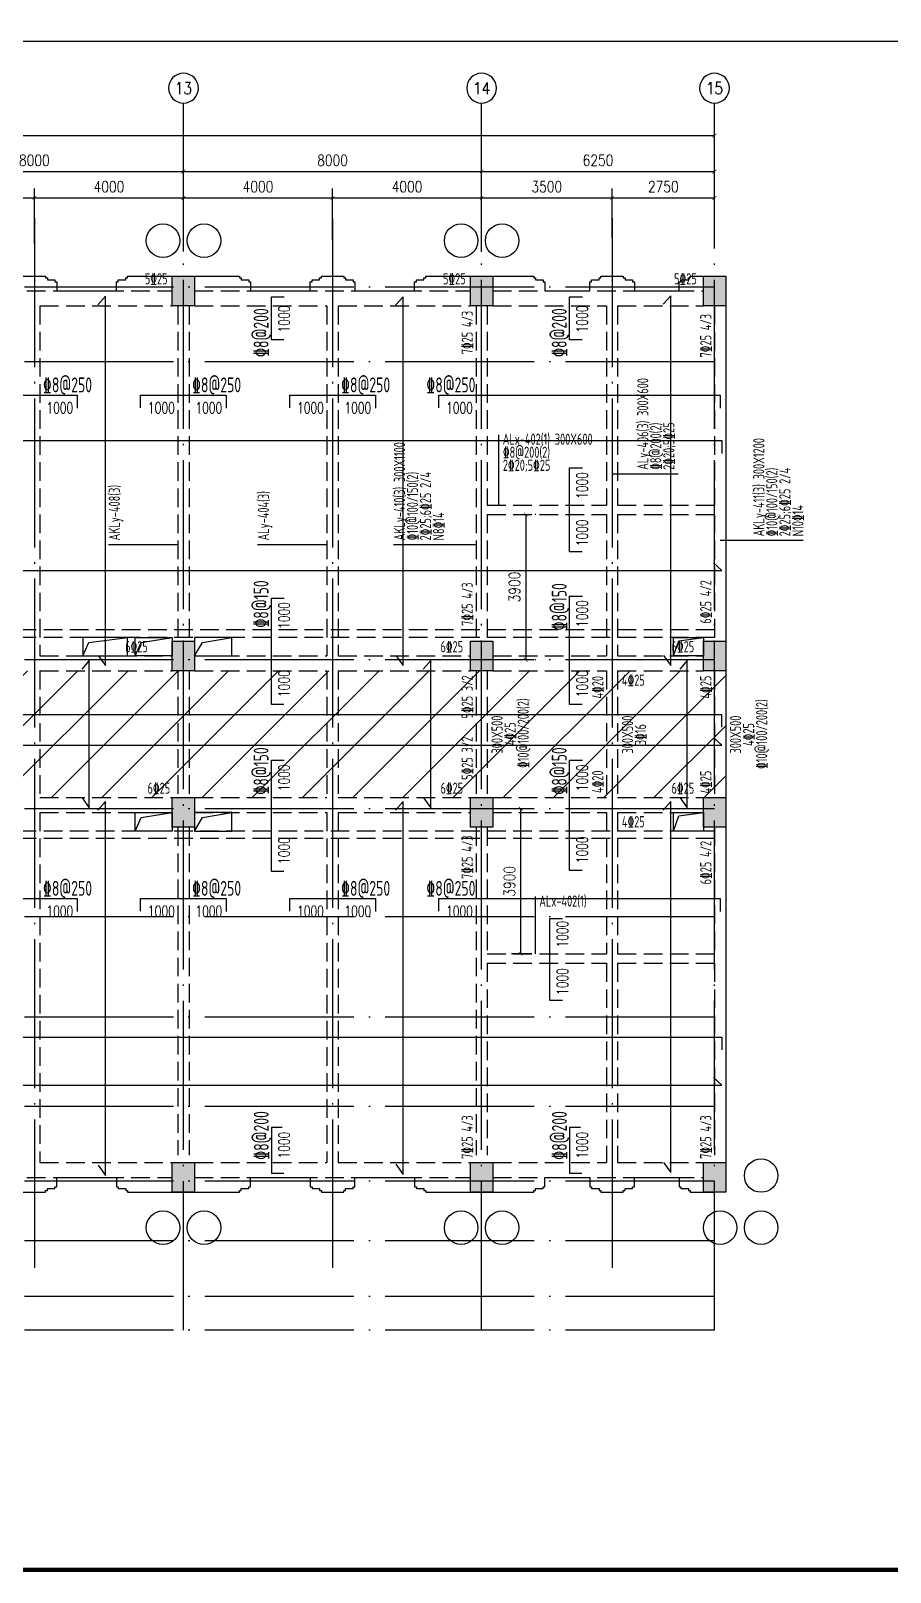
# Model space of a CAD drawing. Header units: millimetres. Extents: x 2998490 to 15040601, y 444546 to 7822218.
# Drawn here: x 14196175 to 14219233, y 7570804 to 7612187 of the extents above; entities that cross this region are included whole.
import ezdxf
from ezdxf.enums import TextEntityAlignment as Align

# ---------------------------------------------------------------- set-up
doc = ezdxf.new("R2010")
doc.units = ezdxf.units.MM
doc.header["$LTSCALE"] = 2000
doc.linetypes.add('DASH', pattern=[0.35, 0.25, -0.1])
doc.linetypes.add('DOTE', pattern=[2.42, 2, -0.2, 0.02, -0.2])
for name, color, linetype in [('3-AXIS', 3, 'Continuous'), ('3-AXIS_TEXT', 7, 'Continuous'), ('3-ban', 84, 'Continuous'), ('3-ban-hatch', 9, 'Continuous'), ('3-ban-rein', 1, 'Continuous'), ('3-ban-TEXT', 7, 'Continuous'), ('3-column-DOWN', 232, 'Continuous'), ('3-COLUMN-UP', 2, 'Continuous'), ('3-dote', 43, 'DOTE'), ('3-HATCH', 8, 'Continuous'), ('3-liang-rein-X', 54, 'Continuous'), ('3-liang-rein-Y', 130, 'Continuous'), ('3-liang-R截面-X', 50, 'Continuous'), ('3-liang-R截面-Y', 70, 'Continuous'), ('3-liang-s-1', 44, 'Continuous'), ('3-liang-xu', 120, 'DASH'), ('3-装饰线脚', 7, 'Continuous'), ('AXIS', 3, 'Continuous'), ('AXIS_TEXT', 7, 'Continuous'), ('图框', 7, 'Continuous')]:
    doc.layers.add(name, color=color, linetype=linetype)
doc.layers.add('3-零部件', color=73, linetype='Continuous', lineweight=5)
doc.styles.add('_TCH_AXIS', font='COMPLEX', dxfattribs={"bigfont": 'GBCBIG'})
doc.styles.add('COMPLEX', font='COMPLEX')
doc.styles.add('DIM_FONT', font='SIMPLEX', dxfattribs={"width": 0.8, "bigfont": 'HZTXT'})
doc.styles.add('TJ1', font='tj-romans1.shx', dxfattribs={"width": 0.8, "bigfont": 'tj-hztxt1.shx'})
doc.styles.add('TSSD_Rein', font='Tssdeng.shx', dxfattribs={"width": 0.7, "bigfont": 'hztxt.shx'})
doc.dimstyles.new('DIMN100', dxfattribs={"dimtxt": 300, "dimasz": 100, "dimexe": 250, "dimexo": 300, "dimgap": 150, "dimtad": 1, "dimdec": 0, "dimzin": 0, "dimdsep": 46, "dimtxsty": 'DIM_FONT', "dimblk": 'ARCHTICK', "dimcen": 0.09, "dimclrt": 7, "dimazin": 2, "dimtfac": 1, "dimtdec": 0, "dimtix": 1, "dimtmove": 2, "dimatfit": 3, "dimldrblk": 'ARCHTICK', "dimfxl": 0, "dimtolj": 1, "dimtzin": 0, "dimarcsym": 0})

# ---------------------------------------------------------------- blocks, each defined once
blk = doc.blocks.new('TJAD_TK_A0')
at = {"layer": '图框', "const_width": 1.2}
blk.add_lwpolyline([(2152, -431.7), (2152, 389.3), (998, 389.3), (998, -431.7)], close=True, dxfattribs=at)
blk = doc.blocks.new('_ArchTick')
at = {"color": 0, "linetype": 'ByBlock', "const_width": 0.15}
blk.add_lwpolyline([(-0.5, -0.5), (0.5, 0.5)], dxfattribs=at)
blk = doc.blocks.new('*D476')
at = {"layer": 'AXIS', "color": 0, "lineweight": -2}
for p, q in [((14192270, 7607234), (14192270, 7608660)), ((14192270, 7608410), (14200270, 7608410)), ((14200270, 7607234), (14200270, 7608660))]:
    blk.add_line(p, q, dxfattribs=at)
at = {"layer": 'Defpoints', "color": 0}
for p in [(14200270, 7608410), (14192270, 7606934), (14200270, 7606934)]:
    blk.add_point(p, dxfattribs=at)
at = {"layer": 'AXIS', "color": 0, "lineweight": -2, "xscale": 100, "yscale": 100, "zscale": 100, "rotation": 180}
blk.add_blockref('_ArchTick', (14192270, 7608410), dxfattribs=at)
at = {"layer": 'AXIS', "color": 0, "lineweight": -2, "xscale": 100, "yscale": 100, "zscale": 100}
blk.add_blockref('_ArchTick', (14200270, 7608410), dxfattribs=at)
at = {"layer": 'AXIS', "color": 7, "insert": (14196270, 7608710), "char_height": 300, "attachment_point": 5, "style": 'DIM_FONT'}
blk.add_mtext('\\A1;8000', dxfattribs=at)
blk = doc.blocks.new('*D477')
at = {"layer": 'AXIS', "color": 0, "lineweight": -2}
for p, q in [((14200270, 7607234), (14200270, 7608660)), ((14200270, 7608410), (14208270, 7608410)), ((14208270, 7607234), (14208270, 7608660))]:
    blk.add_line(p, q, dxfattribs=at)
at = {"layer": 'Defpoints', "color": 0}
for p in [(14208270, 7608410), (14200270, 7606934), (14208270, 7606934)]:
    blk.add_point(p, dxfattribs=at)
at = {"layer": 'AXIS', "color": 0, "lineweight": -2, "xscale": 100, "yscale": 100, "zscale": 100, "rotation": 180}
blk.add_blockref('_ArchTick', (14200270, 7608410), dxfattribs=at)
at = {"layer": 'AXIS', "color": 0, "lineweight": -2, "xscale": 100, "yscale": 100, "zscale": 100}
blk.add_blockref('_ArchTick', (14208270, 7608410), dxfattribs=at)
at = {"layer": 'AXIS', "color": 7, "insert": (14204270, 7608710), "char_height": 300, "attachment_point": 5, "style": 'DIM_FONT'}
blk.add_mtext('\\A1;8000', dxfattribs=at)
blk = doc.blocks.new('*D478')
at = {"layer": 'AXIS', "color": 0, "lineweight": -2}
for p, q in [((14208270, 7607234), (14208270, 7608660)), ((14208270, 7608410), (14214520, 7608410)), ((14214520, 7607234), (14214520, 7608660))]:
    blk.add_line(p, q, dxfattribs=at)
at = {"layer": 'Defpoints', "color": 0}
for p in [(14214520, 7608410), (14208270, 7606934), (14214520, 7606934)]:
    blk.add_point(p, dxfattribs=at)
at = {"layer": 'AXIS', "color": 0, "lineweight": -2, "xscale": 100, "yscale": 100, "zscale": 100, "rotation": 180}
blk.add_blockref('_ArchTick', (14208270, 7608410), dxfattribs=at)
at = {"layer": 'AXIS', "color": 0, "lineweight": -2, "xscale": 100, "yscale": 100, "zscale": 100}
blk.add_blockref('_ArchTick', (14214520, 7608410), dxfattribs=at)
at = {"layer": 'AXIS', "color": 7, "insert": (14211395, 7608710), "char_height": 300, "attachment_point": 5, "style": 'DIM_FONT'}
blk.add_mtext('\\A1;6250', dxfattribs=at)
blk = doc.blocks.new('_AXISO')
blk.add_circle((0, 0), 0.5)
at = {"layer": '3-AXIS_TEXT', "style": 'COMPLEX', "width": 1.041667}
blk.add_attdef('A', text='', height=0.56, dxfattribs=at).set_placement((-0.25, -0.28), (0.25, -0.28), align=Align.FIT)
blk = doc.blocks.new('*D479')
at = {"layer": 'AXIS', "color": 0, "lineweight": -2}
for p, q in [((14138270, 7607536), (14138270, 7609626)), ((14214520, 7607536), (14214520, 7609626)), ((14138270, 7609376), (14214520, 7609376))]:
    blk.add_line(p, q, dxfattribs=at)
at = {"layer": 'Defpoints', "color": 0}
for p in [(14214520, 7609376), (14138270, 7607236), (14214520, 7607236)]:
    blk.add_point(p, dxfattribs=at)
at = {"layer": 'AXIS', "color": 0, "lineweight": -2, "xscale": 100, "yscale": 100, "zscale": 100, "rotation": 180}
blk.add_blockref('_ArchTick', (14138270, 7609376), dxfattribs=at)
at = {"layer": 'AXIS', "color": 0, "lineweight": -2, "xscale": 100, "yscale": 100, "zscale": 100}
blk.add_blockref('_ArchTick', (14214520, 7609376), dxfattribs=at)
at = {"layer": 'AXIS', "color": 7, "insert": (14180271, 7609676), "char_height": 300, "attachment_point": 5, "style": 'DIM_FONT'}
blk.add_mtext('\\A1;76250', dxfattribs=at)
blk = doc.blocks.new('*D1161')
at = {"layer": '3-零部件', "color": 0, "lineweight": -2}
for p, q in [((14192270, 7606224), (14192270, 7607952)), ((14196270, 7606470), (14196270, 7607952)), ((14192270, 7607702), (14196270, 7607702))]:
    blk.add_line(p, q, dxfattribs=at)
at = {"layer": 'Defpoints', "color": 0}
for p in [(14196270, 7607702), (14192270, 7605924), (14196270, 7606170)]:
    blk.add_point(p, dxfattribs=at)
at = {"layer": '3-零部件', "color": 0, "lineweight": -2, "xscale": 100, "yscale": 100, "zscale": 100, "rotation": 180}
blk.add_blockref('_ArchTick', (14192270, 7607702), dxfattribs=at)
at = {"layer": '3-零部件', "color": 0, "lineweight": -2, "xscale": 100, "yscale": 100, "zscale": 100}
blk.add_blockref('_ArchTick', (14196270, 7607702), dxfattribs=at)
at = {"layer": '3-零部件', "color": 7, "insert": (14194270, 7608002), "char_height": 300, "attachment_point": 5, "style": 'DIM_FONT'}
blk.add_mtext('\\A1;4000', dxfattribs=at)
blk = doc.blocks.new('*D1162')
at = {"layer": '3-零部件', "color": 0, "lineweight": -2}
for p, q in [((14196270, 7606470), (14196270, 7607952)), ((14200270, 7606266), (14200270, 7607952)), ((14196270, 7607702), (14200270, 7607702))]:
    blk.add_line(p, q, dxfattribs=at)
at = {"layer": 'Defpoints', "color": 0}
for p in [(14200270, 7607702), (14196270, 7606170), (14200270, 7605966)]:
    blk.add_point(p, dxfattribs=at)
at = {"layer": '3-零部件', "color": 0, "lineweight": -2, "xscale": 100, "yscale": 100, "zscale": 100, "rotation": 180}
blk.add_blockref('_ArchTick', (14196270, 7607702), dxfattribs=at)
at = {"layer": '3-零部件', "color": 0, "lineweight": -2, "xscale": 100, "yscale": 100, "zscale": 100}
blk.add_blockref('_ArchTick', (14200270, 7607702), dxfattribs=at)
at = {"layer": '3-零部件', "color": 7, "insert": (14198270, 7608002), "char_height": 300, "attachment_point": 5, "style": 'DIM_FONT'}
blk.add_mtext('\\A1;4000', dxfattribs=at)
blk = doc.blocks.new('*D1163')
at = {"layer": '3-零部件', "color": 0, "lineweight": -2}
for p, q in [((14200270, 7606266), (14200270, 7607952)), ((14204270, 7606588), (14204270, 7607952)), ((14200270, 7607702), (14204270, 7607702))]:
    blk.add_line(p, q, dxfattribs=at)
at = {"layer": 'Defpoints', "color": 0}
for p in [(14204270, 7607702), (14204270, 7606288), (14200270, 7605966)]:
    blk.add_point(p, dxfattribs=at)
at = {"layer": '3-零部件', "color": 0, "lineweight": -2, "xscale": 100, "yscale": 100, "zscale": 100, "rotation": 180}
blk.add_blockref('_ArchTick', (14200270, 7607702), dxfattribs=at)
at = {"layer": '3-零部件', "color": 0, "lineweight": -2, "xscale": 100, "yscale": 100, "zscale": 100}
blk.add_blockref('_ArchTick', (14204270, 7607702), dxfattribs=at)
at = {"layer": '3-零部件', "color": 7, "insert": (14202270, 7608002), "char_height": 300, "attachment_point": 5, "style": 'DIM_FONT'}
blk.add_mtext('\\A1;4000', dxfattribs=at)
blk = doc.blocks.new('*D1148')
at = {"layer": '3-零部件', "color": 0, "lineweight": -2}
for p, q in [((14204270, 7606588), (14204270, 7607952)), ((14208270, 7606257), (14208270, 7607952)), ((14204270, 7607702), (14208270, 7607702))]:
    blk.add_line(p, q, dxfattribs=at)
at = {"layer": 'Defpoints', "color": 0}
for p in [(14208270, 7607702), (14204270, 7606288), (14208270, 7605957)]:
    blk.add_point(p, dxfattribs=at)
at = {"layer": '3-零部件', "color": 0, "lineweight": -2, "xscale": 100, "yscale": 100, "zscale": 100, "rotation": 180}
blk.add_blockref('_ArchTick', (14204270, 7607702), dxfattribs=at)
at = {"layer": '3-零部件', "color": 0, "lineweight": -2, "xscale": 100, "yscale": 100, "zscale": 100}
blk.add_blockref('_ArchTick', (14208270, 7607702), dxfattribs=at)
at = {"layer": '3-零部件', "color": 7, "insert": (14206270, 7608002), "char_height": 300, "attachment_point": 5, "style": 'DIM_FONT'}
blk.add_mtext('\\A1;4000', dxfattribs=at)
blk = doc.blocks.new('*D1149')
at = {"layer": '3-零部件', "color": 0, "lineweight": -2}
for p, q in [((14208270, 7606257), (14208270, 7607952)), ((14211770, 7606633), (14211770, 7607952)), ((14208270, 7607702), (14211770, 7607702))]:
    blk.add_line(p, q, dxfattribs=at)
at = {"layer": 'Defpoints', "color": 0}
for p in [(14211770, 7607702), (14211770, 7606333), (14208270, 7605957)]:
    blk.add_point(p, dxfattribs=at)
at = {"layer": '3-零部件', "color": 0, "lineweight": -2, "xscale": 100, "yscale": 100, "zscale": 100, "rotation": 180}
blk.add_blockref('_ArchTick', (14208270, 7607702), dxfattribs=at)
at = {"layer": '3-零部件', "color": 0, "lineweight": -2, "xscale": 100, "yscale": 100, "zscale": 100}
blk.add_blockref('_ArchTick', (14211770, 7607702), dxfattribs=at)
at = {"layer": '3-零部件', "color": 7, "insert": (14210020, 7608002), "char_height": 300, "attachment_point": 5, "style": 'DIM_FONT'}
blk.add_mtext('\\A1;3500', dxfattribs=at)
blk = doc.blocks.new('*D1150')
at = {"layer": '3-零部件', "color": 0, "lineweight": -2}
for p, q in [((14211770, 7606633), (14211770, 7607952)), ((14214520, 7606633), (14214520, 7607952)), ((14211770, 7607702), (14214520, 7607702))]:
    blk.add_line(p, q, dxfattribs=at)
at = {"layer": 'Defpoints', "color": 0}
for p in [(14214520, 7607702), (14211770, 7606333), (14214520, 7606333)]:
    blk.add_point(p, dxfattribs=at)
at = {"layer": '3-零部件', "color": 0, "lineweight": -2, "xscale": 100, "yscale": 100, "zscale": 100, "rotation": 180}
blk.add_blockref('_ArchTick', (14211770, 7607702), dxfattribs=at)
at = {"layer": '3-零部件', "color": 0, "lineweight": -2, "xscale": 100, "yscale": 100, "zscale": 100}
blk.add_blockref('_ArchTick', (14214520, 7607702), dxfattribs=at)
at = {"layer": '3-零部件', "color": 7, "insert": (14213145, 7608002), "char_height": 300, "attachment_point": 5, "style": 'DIM_FONT'}
blk.add_mtext('\\A1;2750', dxfattribs=at)
blk = doc.blocks.new('*D1629')
at = {"layer": '3-ban', "color": 0, "lineweight": -2}
for p, q in [((14209453, 7599202), (14209453, 7595302)), ((14209727, 7599202), (14209703, 7599202)), ((14209727, 7595302), (14209703, 7595302))]:
    blk.add_line(p, q, dxfattribs=at)
at = {"layer": 'Defpoints', "color": 0}
for p in [(14209427, 7599202), (14209427, 7595302), (14209453, 7595302)]:
    blk.add_point(p, dxfattribs=at)
at = {"layer": '3-ban', "color": 0, "lineweight": -2, "xscale": 100, "yscale": 100, "zscale": 100}
for p, rotation in [((14209453, 7599202), 90), ((14209453, 7595302), 270)]:
    blk.add_blockref('_ArchTick', p, dxfattribs=dict(at, rotation=rotation))
at = {"layer": '3-ban', "color": 7, "insert": (14209153, 7597252), "char_height": 300, "attachment_point": 5, "rotation": 90, "style": 'DIM_FONT'}
blk.add_mtext('\\A1;3900', dxfattribs=at)
blk = doc.blocks.new('*D1630')
at = {"layer": '3-ban', "color": 0, "lineweight": -2}
for p, q in [((14209617, 7591302), (14209069, 7591302)), ((14209319, 7587402), (14209319, 7591302)), ((14209617, 7587402), (14209069, 7587402))]:
    blk.add_line(p, q, dxfattribs=at)
at = {"layer": 'Defpoints', "color": 0}
for p in [(14209319, 7591302), (14209917, 7591302), (14209917, 7587402)]:
    blk.add_point(p, dxfattribs=at)
at = {"layer": '3-ban', "color": 0, "lineweight": -2, "xscale": 100, "yscale": 100, "zscale": 100}
for p, rotation in [((14209319, 7591302), 90), ((14209319, 7587402), 270)]:
    blk.add_blockref('_ArchTick', p, dxfattribs=dict(at, rotation=rotation))
at = {"layer": '3-ban', "color": 7, "insert": (14209019, 7589352), "char_height": 300, "attachment_point": 5, "rotation": 90, "style": 'DIM_FONT'}
blk.add_mtext('\\A1;3900', dxfattribs=at)

msp = doc.modelspace()

# ---------------------------------------------------------------- hatches: boundary and pattern name
at = {"layer": '3-ban-hatch'}
h = msp.add_hatch(dxfattribs=at)
h.set_pattern_fill('ANSI31', color=8, scale=300, style=0)
h.set_pattern_definition([(45, (14.5, -84100), (-673.51921, 673.51921), [])])
h.paths.add_polyline_path([(14141970.3, 7595002), (14141970.3, 7588602), (14141381.5, 7588602), (14140876.7, 7588297.4), (14138273.2, 7585694.7), (14138044.1, 7585140.6), (14138044.1, 7581461.7), (14138274.4, 7580908.1), (14140876.5, 7578306), (14141430.6, 7578077), (14145109.9, 7578077), (14145663.9, 7578306.2), (14148265.6, 7580907.9), (14148495.3, 7581461.7), (14148495.3, 7583002), (14151970.3, 7583002), (14151970.3, 7588602), (14149970.3, 7588602), (14149970.3, 7591300), (14151970.3, 7591302), (14151970.3, 7591602), (14214820.3, 7591602), (14214820.3, 7595002)])
at = {"layer": '3-HATCH'}
for points in [[(14199970.3, 7605602), (14200570.3, 7605602), (14200570.3, 7604802), (14199970.3, 7604802)], [(14207970.3, 7605602), (14208570.3, 7605602), (14208570.3, 7604802), (14207970.3, 7604802)], [(14214220.3, 7605602), (14214820.3, 7605602), (14214820.3, 7604802), (14214220.3, 7604802)], [(14199970.3, 7595802), (14200570.3, 7595802), (14200570.3, 7595002), (14199970.3, 7595002)], [(14207970.3, 7595802), (14208570.3, 7595802), (14208570.3, 7595002), (14207970.3, 7595002)], [(14214220.3, 7595802), (14214820.3, 7595802), (14214820.3, 7595002), (14214220.3, 7595002)], [(14199970.3, 7591602), (14200570.3, 7591602), (14200570.3, 7590802), (14199970.3, 7590802)], [(14207970.3, 7591602), (14208570.3, 7591602), (14208570.3, 7590802), (14207970.3, 7590802)], [(14214220.3, 7591602), (14214820.3, 7591602), (14214820.3, 7590802), (14214220.3, 7590802)], [(14199970.3, 7581802), (14200570.3, 7581802), (14200570.3, 7581002), (14199970.3, 7581002)], [(14207970.3, 7581802), (14208570.3, 7581802), (14208570.3, 7581002), (14207970.3, 7581002)], [(14214220.3, 7581802), (14214820.3, 7581802), (14214820.3, 7581002), (14214220.3, 7581002)]]:
    msp.add_hatch(color=256, dxfattribs=at).paths.add_polyline_path(points)

# ---------------------------------------------------------------- linework, layer by layer
at = {"layer": '3-AXIS', "color": 15, "linetype": 'DOTE'}
for p, q in [((14200270.3, 7577302), (14200270.3, 7607234.2)), ((14208270.3, 7577302), (14208270.3, 7607234.2)), ((14214520.3, 7577302), (14214520.3, 7607234.2)), ((14214520.3, 7605302), (14134833, 7605302)), ((14214520.3, 7603302), (14134833, 7603302)), ((14214520.3, 7595302), (14134833, 7595302)), ((14214520.3, 7591302), (14134833, 7591302)), ((14214520.3, 7588402), (14134833, 7588402)), ((14214520.3, 7585702), (14134833, 7585702)), ((14214520.3, 7583302), (14134833, 7583302)), ((14214520.3, 7581302), (14134833, 7581302)), ((14214520.3, 7579702), (14134833, 7579702)), ((14214520.3, 7578202), (14134833, 7578202)), ((14214520.3, 7577302), (14134833, 7577302))]:
    msp.add_line(p, q, dxfattribs=at)
at = {"layer": '3-ban-rein'}
for points in [[(14197984.1, 7595418.1), (14198177.5, 7595144.4), (14198177.5, 7605063.4), (14197974.4, 7604834)], [(14202967.8, 7603893), (14202629.8, 7603893), (14202629.8, 7605043), (14202975.8, 7605043)], [(14205973, 7595418.1), (14206166.4, 7595144.4), (14206166.4, 7605047.1), (14205963.3, 7604817.8)], [(14210967.8, 7603893), (14210629.8, 7603893), (14210629.8, 7605043), (14210975.8, 7605043)], [(14213154.4, 7595418.1), (14213347.8, 7595144.4), (14213347.8, 7605075.8), (14213144.7, 7604846.4)], [(14195120.3, 7602065.7), (14195120.3, 7602403.7), (14197420.3, 7602403.7), (14197420.3, 7602057.7)], [(14199120.3, 7602065.7), (14199120.3, 7602403.7), (14201420.3, 7602403.7), (14201420.3, 7602057.7)], [(14203120.3, 7602065.7), (14203120.3, 7602403.7), (14205420.3, 7602403.7), (14205420.3, 7602057.7)], [(14207120.3, 7602065.7), (14207120.3, 7602403.7), (14214670.3, 7602403.7), (14214670.3, 7602057.7)], [(14152126.5, 7600845.4), (14152126.5, 7601183.3), (14214717.6, 7601183.3), (14214717.6, 7600837.3)], [(14210967.8, 7598202), (14210629.8, 7598202), (14210629.8, 7600452), (14210975.8, 7600452)], [(14152332.3, 7597893.8), (14152058.6, 7597700.4), (14214719.7, 7597700.4), (14214490.4, 7597903.4)], [(14202967.8, 7594102), (14202629.8, 7594102), (14202629.8, 7596956.4), (14202975.8, 7596956.4)], [(14210967.8, 7594102), (14210629.8, 7594102), (14210629.8, 7597009.6), (14210975.8, 7597009.6)], [(14197549.6, 7591597.8), (14197743.1, 7591324.1), (14197743.1, 7595281.4), (14197540, 7595052)], [(14206715.4, 7591597.8), (14206908.8, 7591324.1), (14206908.8, 7595281.4), (14206705.7, 7595052)], [(14213594.9, 7591597.8), (14213788.3, 7591324.1), (14213788.3, 7595281.4), (14213585.2, 7595052)], [(14142126.5, 7593495.5), (14142126.5, 7593833.4), (14214703.5, 7593833.4), (14214703.5, 7593487.4)], [(14142332.3, 7593199.5), (14142058.6, 7593006.1), (14214719.7, 7593006.1), (14214490.4, 7593209.2)], [(14202967.8, 7589619.1), (14202629.8, 7589619.1), (14202629.8, 7592602), (14202975.8, 7592602)], [(14210967.8, 7589639.9), (14210629.8, 7589639.9), (14210629.8, 7592602), (14210975.8, 7592602)], [(14197984.1, 7581731.1), (14198177.5, 7581457.5), (14198177.5, 7591492.3), (14197974.4, 7591262.9)], [(14205973, 7581756.2), (14206166.4, 7581482.5), (14206166.4, 7591492.3), (14205963.3, 7591262.9)], [(14213154.4, 7581807), (14213347.8, 7581533.3), (14213347.8, 7591492.3), (14213144.7, 7591262.9)], [(14195120.3, 7588549.4), (14195120.3, 7588887.3), (14197420.3, 7588887.3), (14197420.3, 7588541.3)], [(14199120.3, 7588549.4), (14199120.3, 7588887.3), (14201420.3, 7588887.3), (14201420.3, 7588541.3)], [(14203120.3, 7588549.4), (14203120.3, 7588887.3), (14205420.3, 7588887.3), (14205420.3, 7588541.3)], [(14207120.3, 7588549.4), (14207120.3, 7588887.3), (14214670.3, 7588887.3), (14214670.3, 7588541.3)], [(14210437.2, 7586152), (14210099.2, 7586152), (14210099.2, 7588349.7), (14210445.3, 7588349.7)], [(14152126.5, 7584833.4), (14152126.5, 7585171.4), (14214717.6, 7585171.4), (14214717.6, 7584825.4)], [(14152332.3, 7584076.7), (14152058.6, 7583883.3), (14214719.7, 7583883.3), (14214490.4, 7584086.4)], [(14202921.9, 7582739.5), (14202629.8, 7582739.5), (14202629.8, 7581513.5), (14202959.1, 7581513.5)], [(14210921.9, 7582739.5), (14210629.8, 7582739.5), (14210629.8, 7581513.5), (14210959.1, 7581513.5)]]:
    msp.add_lwpolyline(points, dxfattribs=at)
at = {"layer": '3-column-DOWN'}
for points in [[(14199970.3, 7605602), (14200570.3, 7605602), (14200570.3, 7604802), (14199970.3, 7604802)], [(14207970.3, 7605602), (14208570.3, 7605602), (14208570.3, 7604802), (14207970.3, 7604802)], [(14214220.3, 7605602), (14214820.3, 7605602), (14214820.3, 7604802), (14214220.3, 7604802)], [(14199970.3, 7595802), (14200570.3, 7595802), (14200570.3, 7595002), (14199970.3, 7595002)], [(14207970.3, 7595802), (14208570.3, 7595802), (14208570.3, 7595002), (14207970.3, 7595002)], [(14214220.3, 7595802), (14214820.3, 7595802), (14214820.3, 7595002), (14214220.3, 7595002)], [(14199970.3, 7591602), (14200570.3, 7591602), (14200570.3, 7590802), (14199970.3, 7590802)], [(14207970.3, 7591602), (14208570.3, 7591602), (14208570.3, 7590802), (14207970.3, 7590802)], [(14214220.3, 7591602), (14214820.3, 7591602), (14214820.3, 7590802), (14214220.3, 7590802)], [(14199970.3, 7581802), (14200570.3, 7581802), (14200570.3, 7581002), (14199970.3, 7581002)], [(14207970.3, 7581802), (14208570.3, 7581802), (14208570.3, 7581002), (14207970.3, 7581002)], [(14214220.3, 7581802), (14214820.3, 7581802), (14214820.3, 7581002), (14214220.3, 7581002)]]:
    msp.add_lwpolyline(points, close=True, dxfattribs=at)
at = {"layer": '3-COLUMN-UP'}
for points in [[(14199970.3, 7605602), (14200570.3, 7605602), (14200570.3, 7604802), (14199970.3, 7604802)], [(14207970.3, 7605602), (14208570.3, 7605602), (14208570.3, 7604802), (14207970.3, 7604802)], [(14214220.3, 7605602), (14214820.3, 7605602), (14214820.3, 7604802), (14214220.3, 7604802)], [(14199970.3, 7595802), (14200570.3, 7595802), (14200570.3, 7595002), (14199970.3, 7595002)], [(14207970.3, 7595802), (14208570.3, 7595802), (14208570.3, 7595002), (14207970.3, 7595002)], [(14214220.3, 7595802), (14214820.3, 7595802), (14214820.3, 7595002), (14214220.3, 7595002)], [(14199970.3, 7591602), (14200570.3, 7591602), (14200570.3, 7590802), (14199970.3, 7590802)], [(14207970.3, 7591602), (14208570.3, 7591602), (14208570.3, 7590802), (14207970.3, 7590802)], [(14214220.3, 7591602), (14214820.3, 7591602), (14214820.3, 7590802), (14214220.3, 7590802)], [(14199970.3, 7581802), (14200570.3, 7581802), (14200570.3, 7581002), (14199970.3, 7581002)], [(14207970.3, 7581802), (14208570.3, 7581802), (14208570.3, 7581002), (14207970.3, 7581002)], [(14214220.3, 7581802), (14214820.3, 7581802), (14214820.3, 7581002), (14214220.3, 7581002)]]:
    msp.add_lwpolyline(points, close=True, dxfattribs=at)
at = {"layer": '3-dote'}
for p, q in [((14196270.3, 7607158.4), (14196270.3, 7578976.8)), ((14204270.3, 7607158.4), (14204270.3, 7578976.8)), ((14211770.3, 7607158.4), (14211770.3, 7578976.8))]:
    msp.add_line(p, q, dxfattribs=at)
at = {"layer": '3-liang-R截面-X'}
for p, q in [((14208727.9, 7601340.4), (14208727.9, 7599452)), ((14209708.9, 7588940.4), (14209708.9, 7587402))]:
    msp.add_line(p, q, dxfattribs=at)
at = {"layer": '3-liang-R截面-Y'}
for p, q in [((14211802.7, 7600295.8), (14213546.2, 7600295.8)), ((14198256.1, 7598399.7), (14200136, 7598399.7)), ((14202254.9, 7598399.7), (14204134.8, 7598399.7)), ((14205906.1, 7598399.7), (14208136, 7598399.7)), ((14214669.1, 7598509.4), (14216899, 7598509.4))]:
    msp.add_line(p, q, dxfattribs=at)
at = {"layer": '3-liang-s-1'}
for points in [[(14195970.3, 7605602), (14196570.3, 7605602), (14196570.3, 7605552), (14196620.3, 7605552), (14196620.3, 7605502), (14196820.3, 7605502), (14196820.3, 7605452), (14196870.3, 7605452), (14196870.3, 7605202), (14198470.3, 7605202), (14198470.3, 7605452), (14198520.3, 7605452), (14198520.3, 7605502), (14198720.3, 7605502.2), (14198720.3, 7605552), (14198770.3, 7605552), (14198770.3, 7605602), (14200270.3, 7605602)], [(14200270.3, 7605602), (14201770.3, 7605602), (14201770.3, 7605552), (14201820.3, 7605552), (14201820.3, 7605502), (14202020.3, 7605502), (14202020.3, 7605452), (14202070.3, 7605452), (14202070.3, 7605202), (14203670.3, 7605202), (14203670.3, 7605452), (14203720.3, 7605452), (14203720.3, 7605502), (14203920.3, 7605502), (14203920.3, 7605552), (14203970.3, 7605552), (14203970.3, 7605602), (14204570.3, 7605602), (14204570.3, 7605552), (14204620.3, 7605552), (14204620.3, 7605502), (14204820.3, 7605502), (14204820.3, 7605452), (14204870.3, 7605452), (14204870.3, 7605202), (14206470.3, 7605202), (14206470.3, 7605452), (14206520.3, 7605452), (14206520.3, 7605502), (14206720.3, 7605502.2), (14206720.3, 7605552), (14206770.3, 7605552), (14206770.3, 7605602), (14208270.3, 7605602)], [(14208270.3, 7605602), (14209670.3, 7605602), (14209670.3, 7605552), (14209720.3, 7605552), (14209720.3, 7605502), (14209920.3, 7605502), (14209920.3, 7605452), (14209970.3, 7605452), (14209970.3, 7605202), (14211170.3, 7605202), (14211170.3, 7605452), (14211220.3, 7605452), (14211220.3, 7605502), (14211420.3, 7605502), (14211420.3, 7605552), (14211470.3, 7605552), (14211470.3, 7605602), (14212070.3, 7605602), (14212070.3, 7605552), (14212120.3, 7605552), (14212120.3, 7605502), (14212320.3, 7605502), (14212320.3, 7605452), (14212370.3, 7605452), (14212370.3, 7605202), (14213570.3, 7605202), (14213570.3, 7605452), (14213620.3, 7605452), (14213620.3, 7605502), (14213820.3, 7605502.2), (14213820.3, 7605552), (14213870.3, 7605552), (14213870.3, 7605602), (14214520.3, 7605602)], [(14214820.3, 7604802), (14214820.3, 7581802)], [(14197570.3, 7595402), (14197731.3, 7595764.1), (14198770.3, 7595902)], [(14198970.3, 7595402), (14199131.3, 7595764.1), (14199970.3, 7595902)], [(14200570.3, 7595402), (14200781.3, 7595764.1), (14201570.3, 7595902)], [(14213420.3, 7595402), (14213562.8, 7595806.9), (14214220.3, 7595902)], [(14198970.3, 7590702), (14199131.3, 7591064.1), (14199970.3, 7591202)], [(14200570.3, 7590702), (14200781.3, 7591064.1), (14201570.3, 7591202)], [(14213420.3, 7590702), (14213562.8, 7591106.9), (14214220.3, 7591202)], [(14195970.3, 7581002), (14196570.3, 7581002), (14196570.3, 7581052), (14196620.3, 7581052), (14196620.3, 7581102), (14196820.3, 7581102), (14196820.3, 7581152), (14196870.3, 7581152), (14196870.3, 7581402), (14198470.3, 7581402), (14198470.3, 7581152), (14198520.3, 7581152), (14198520.3, 7581102), (14198720.3, 7581101.7), (14198720.3, 7581052), (14198770.3, 7581052), (14198770.3, 7581002), (14200270.3, 7581002)], [(14200270.3, 7581002), (14201770.3, 7581002), (14201770.3, 7581052), (14201820.3, 7581052), (14201820.3, 7581102), (14202020.3, 7581102), (14202020.3, 7581152), (14202070.3, 7581152), (14202070.3, 7581402), (14203670.3, 7581402), (14203670.3, 7581152), (14203720.3, 7581152), (14203720.3, 7581102), (14203920.3, 7581102), (14203920.3, 7581052), (14203970.3, 7581052), (14203970.3, 7581002), (14204570.3, 7581002), (14204570.3, 7581052), (14204620.3, 7581052), (14204620.3, 7581102), (14204820.3, 7581102), (14204820.3, 7581152), (14204870.3, 7581152), (14204870.3, 7581402), (14206470.3, 7581402), (14206470.3, 7581152), (14206520.3, 7581152), (14206520.3, 7581102), (14206720.3, 7581101.7), (14206720.3, 7581052), (14206770.3, 7581052), (14206770.3, 7581002), (14208270.3, 7581002)], [(14208270.3, 7581002), (14209670.3, 7581002), (14209670.3, 7581052), (14209720.3, 7581052), (14209720.3, 7581102), (14209920.3, 7581102), (14209920.3, 7581152), (14209970.3, 7581152), (14209970.3, 7581402), (14211170.3, 7581402), (14211170.3, 7581152), (14211220.3, 7581152), (14211220.3, 7581102), (14211420.3, 7581102), (14211420.3, 7581052), (14211470.3, 7581052), (14211470.3, 7581002), (14212070.3, 7581002), (14212070.3, 7581052), (14212120.3, 7581052), (14212120.3, 7581102), (14212320.3, 7581102), (14212320.3, 7581152), (14212370.3, 7581152), (14212370.3, 7581402), (14213570.3, 7581402), (14213570.3, 7581152), (14213620.3, 7581152), (14213620.3, 7581102), (14213820.3, 7581101.7), (14213820.3, 7581052), (14213870.3, 7581052), (14213870.3, 7581002), (14214520.3, 7581002)]]:
    msp.add_lwpolyline(points, dxfattribs=at)
for points in [[(14197570.3, 7595402), (14198770.3, 7595402), (14198770.3, 7595902), (14197570.3, 7595902)], [(14198970.3, 7595902), (14199970.3, 7595902), (14199970.3, 7595402), (14198970.3, 7595402)], [(14200570.3, 7595402), (14201570.3, 7595402), (14201570.3, 7595902), (14200570.3, 7595902)], [(14213420.3, 7595902), (14214220.3, 7595902), (14214220.3, 7595402), (14213420.3, 7595402)], [(14198970.3, 7591202), (14199970.3, 7591202), (14199970.3, 7590702), (14198970.3, 7590702)], [(14200570.3, 7590702), (14201570.3, 7590702), (14201570.3, 7591202), (14200570.3, 7591202)], [(14213420.3, 7591202), (14214220.3, 7591202), (14214220.3, 7590702), (14213420.3, 7590702)]]:
    msp.add_lwpolyline(points, close=True, dxfattribs=at)
at = {"layer": '3-liang-xu'}
for p, q in [((14192570.3, 7605202), (14199970.3, 7605202)), ((14200570.3, 7605202), (14207970.3, 7605202)), ((14208570.3, 7605202), (14214220.3, 7605202)), ((14196420.3, 7604802), (14196420.3, 7595402)), ((14196420.3, 7604802), (14199970.3, 7604802)), ((14200120.3, 7604802), (14200120.3, 7595802)), ((14200420.3, 7604802), (14200420.3, 7595802)), ((14200570.3, 7604802), (14204120.3, 7604802)), ((14204120.3, 7604802), (14204120.3, 7595402)), ((14204420.3, 7604802), (14204420.3, 7595402)), ((14204420.3, 7604802), (14207970.3, 7604802)), ((14208120.3, 7604802), (14208120.3, 7595802)), ((14208420.3, 7604802), (14208420.3, 7599452)), ((14208570.3, 7604802), (14211620.3, 7604802)), ((14211620.3, 7604802), (14211620.3, 7599452)), ((14211920.3, 7604802), (14211920.3, 7599452)), ((14211920.3, 7604802), (14214220.3, 7604802)), ((14214520.3, 7604802), (14214520.3, 7599452)), ((14214820.3, 7604802), (14214820.3, 7595802)), ((14208420.3, 7599452), (14211620.3, 7599452)), ((14211920.3, 7599452), (14214520.3, 7599452)), ((14208420.3, 7599202), (14211620.3, 7599202)), ((14208420.3, 7599202), (14208420.3, 7595802)), ((14211620.3, 7599202), (14211620.3, 7595402)), ((14211920.3, 7599202), (14211920.3, 7595402)), ((14211920.3, 7599202), (14214520.3, 7599202)), ((14214520.3, 7599202), (14214520.3, 7595802)), ((14214520.3, 7596102), (14152370.3, 7596102)), ((14214520.3, 7595902), (14152370.3, 7595902)), ((14196420.3, 7595402), (14199970.3, 7595402)), ((14200570.3, 7595402), (14204120.3, 7595402)), ((14204420.3, 7595402), (14207970.3, 7595402)), ((14208570.3, 7595402), (14211620.3, 7595402)), ((14211920.3, 7595402), (14214220.3, 7595402)), ((14196420.3, 7595002), (14196420.3, 7591602)), ((14196420.3, 7595002), (14199970.3, 7595002)), ((14200120.3, 7595002), (14200120.3, 7591602)), ((14200420.3, 7595002), (14200420.3, 7591602)), ((14200570.3, 7595002), (14204120.3, 7595002)), ((14204120.3, 7595002), (14204120.3, 7591602)), ((14204420.3, 7595002), (14204420.3, 7591602)), ((14204420.3, 7595002), (14207970.3, 7595002)), ((14208120.3, 7595002), (14208120.3, 7591602)), ((14208420.3, 7595002), (14208420.3, 7591602)), ((14208570.3, 7595002), (14211620.3, 7595002)), ((14211620.3, 7595002), (14211620.3, 7591602)), ((14211920.3, 7595002), (14211920.3, 7591602)), ((14211920.3, 7595002), (14214220.3, 7595002)), ((14214520.3, 7595002), (14214520.3, 7591602)), ((14214820.3, 7595002), (14214820.3, 7591602)), ((14196420.3, 7591602), (14199970.3, 7591602)), ((14200570.3, 7591602), (14204120.3, 7591602)), ((14204420.3, 7591602), (14207970.3, 7591602)), ((14208570.3, 7591602), (14211620.3, 7591602)), ((14211920.3, 7591602), (14214220.3, 7591602)), ((14196420.3, 7591202), (14199970.3, 7591202)), ((14196420.3, 7591202), (14196420.3, 7581802)), ((14200570.3, 7591202), (14204120.3, 7591202)), ((14204120.3, 7591202), (14204120.3, 7581802)), ((14204420.3, 7591202), (14207970.3, 7591202)), ((14204420.3, 7591202), (14204420.3, 7581802)), ((14208570.3, 7591202), (14211620.3, 7591202)), ((14211620.3, 7591202), (14211620.3, 7587402)), ((14211920.3, 7591202), (14214220.3, 7591202)), ((14211920.3, 7591202), (14211920.3, 7587402)), ((14214520.3, 7590702), (14152370.3, 7590702)), ((14200120.3, 7590802), (14200120.3, 7582002)), ((14200420.3, 7590802), (14200420.3, 7582002)), ((14208120.3, 7590802), (14208120.3, 7582002)), ((14208420.3, 7590802), (14208420.3, 7587402)), ((14214520.3, 7590802), (14214520.3, 7587402)), ((14214820.3, 7590802), (14214820.3, 7582002)), ((14214520.3, 7590502), (14152370.3, 7590502)), ((14208420.3, 7587402), (14211620.3, 7587402)), ((14211920.3, 7587402), (14214520.3, 7587402)), ((14208420.3, 7587152), (14211620.3, 7587152)), ((14208420.3, 7587152), (14208420.3, 7582002)), ((14211620.3, 7587152), (14211620.3, 7581802)), ((14211920.3, 7587152), (14214520.3, 7587152)), ((14211920.3, 7587152), (14211920.3, 7581802)), ((14214520.3, 7587152), (14214520.3, 7582002)), ((14196420.3, 7581802), (14199970.3, 7581802)), ((14200570.3, 7581802), (14204120.3, 7581802)), ((14204420.3, 7581802), (14207970.3, 7581802)), ((14208570.3, 7581802), (14211620.3, 7581802)), ((14211920.3, 7581802), (14214220.3, 7581802)), ((14192570.3, 7581402), (14199970.3, 7581402)), ((14200570.3, 7581402), (14207970.3, 7581402)), ((14208570.3, 7581402), (14214220.3, 7581402))]:
    msp.add_line(p, q, dxfattribs=at)
at = {"layer": '3-装饰线脚'}
for centre in [(14199720.3, 7606552), (14200820.3, 7606552), (14207720.3, 7606552), (14208820.3, 7606552), (14215770.3, 7581452), (14199720.3, 7580052), (14200820.3, 7580052), (14207720.3, 7580052), (14208820.3, 7580052), (14214670.3, 7580052), (14215770.3, 7580052)]:
    msp.add_circle(centre, 450, dxfattribs=at)
at = {"layer": 'AXIS'}
for p, q in [((14200270.3, 7606934.2), (14200270.3, 7610246.6)), ((14208270.3, 7606934.2), (14208270.3, 7610246.6)), ((14214520.3, 7606934.2), (14214520.3, 7610246.6))]:
    msp.add_line(p, q, dxfattribs=at)
at = {"layer": '图框'}
msp.add_line((14127317.1, 7611913.6), (14234717.1, 7611913.6), dxfattribs=at)

# ---------------------------------------------------------------- block references
at = {"layer": 'AXIS'}
ref = msp.add_blockref('_AXISO', (14200270.3, 7610646.6), dxfattribs=dict(at, xscale=-800, yscale=800, zscale=800, rotation=180))
ref.add_attrib('A', '13', dxfattribs={"layer": 'AXIS_TEXT', "height": 328.45, "style": '_TCH_AXIS'}).set_placement((14200043.5, 7610482.4), (14200497.1, 7610482.4), align=Align.FIT)
ref = msp.add_blockref('_AXISO', (14208270.3, 7610646.6), dxfattribs=dict(at, xscale=-800, yscale=800, zscale=800, rotation=180))
ref.add_attrib('A', '14', dxfattribs={"layer": 'AXIS_TEXT', "height": 314.07, "style": '_TCH_AXIS'}).set_placement((14208038.5, 7610489.6), (14208502.1, 7610489.6), align=Align.FIT)
ref = msp.add_blockref('_AXISO', (14214520.3, 7610646.6), dxfattribs=dict(at, xscale=-800, yscale=800, zscale=800, rotation=180))
ref.add_attrib('A', '15', dxfattribs={"layer": 'AXIS_TEXT', "height": 328.45, "style": '_TCH_AXIS'}).set_placement((14214293.5, 7610482.4), (14214747.1, 7610482.4), align=Align.FIT)
at = {"layer": '图框', "xscale": 100, "yscale": 100, "zscale": 100}
msp.add_blockref('TJAD_TK_A0', (14027517.1, 7614033.9), dxfattribs=at)

# ---------------------------------------------------------------- texts
at = {"layer": '3-ban', "style": 'TSSD_Rein', "width": 0.7}
for s, rotation, p in [('%%1328@200', 89.99419, (14202552.7, 7603431.8, -5065)), ('%%1328@200', 89.99419, (14210552.7, 7603431.8, -5065)), ('%%1328@250', 359.99419, (14196499, 7602480.8, -5065)), ('%%1328@250', 359.99419, (14200499, 7602480.8, -5065)), ('%%1328@250', 359.99419, (14204499, 7602480.8, -5065)), ('%%1328@250', 359.99419, (14206786.7, 7602480.8, -5065)), ('%%1328@150', 89.99419, (14202552.7, 7596163.6, -5065)), ('%%1328@150', 89.99419, (14210552.7, 7596088.2, -5065)), ('%%1328@150', 89.99419, (14202552.7, 7591680.6, -5065)), ('%%1328@150', 89.99419, (14210552.7, 7591680.6, -5065)), ('%%1328@250', 359.99419, (14196499, 7588964.4, -5065)), ('%%1328@250', 359.99419, (14200499, 7588964.4, -5065)), ('%%1328@250', 359.99419, (14204499, 7588964.4, -5065)), ('%%1328@250', 359.99419, (14206786.7, 7588964.4, -5065)), ('%%1328@200', 90.00581, (14202557.6, 7581875.5, -5065)), ('%%1328@200', 90.00581, (14210557.6, 7581875.5, -5065))]:
    msp.add_text(s, height=400, rotation=rotation, dxfattribs=at).set_placement(p)
at = {"layer": '3-ban-TEXT', "style": 'TJ1', "width": 0.7}
for p in [(14203119.7, 7604089.9), (14211119.7, 7604089.9), (14211119.7, 7599621.9), (14211119.7, 7598348.9), (14203119.7, 7596126.3), (14211119.7, 7596179.4), (14203119.7, 7594298.9), (14211119.7, 7594298.9), (14203119.7, 7591771.9), (14211119.7, 7591771.9), (14203119.7, 7589816), (14211119.7, 7589836.8), (14210589.1, 7587571.9), (14210589.1, 7586298.9), (14203119.7, 7581909.4), (14211119.7, 7581909.4)]:
    msp.add_text('1000', height=300, rotation=90, dxfattribs=at).set_placement(p)
for p in [(14196590.2, 7601913.8), (14199317.2, 7601913.8), (14200590.2, 7601913.8), (14203317.2, 7601913.8), (14204590.2, 7601913.8), (14207317.2, 7601913.8), (14196590.2, 7588397.4), (14199317.2, 7588397.4), (14200590.2, 7588397.4), (14203317.2, 7588397.4), (14204590.2, 7588397.4), (14207317.2, 7588397.4)]:
    msp.add_text('1000', height=300, dxfattribs=at).set_placement(p)
at = {"layer": '3-liang-rein-X', "style": 'TSSD_Rein', "width": 0.7}
for s, p in [('5%%13225', (14199234.8, 7605380.2)), ('5%%13225', (14207234.8, 7605380.2)), ('5%%13225', (14213434.8, 7605380.2)), ('%%1328@200(2)', (14208840.7, 7600722.7)), ('2%%13220;5%%13225', (14208840.7, 7600372.7)), ('6%%13225', (14198706.4, 7595502)), ('6%%13225', (14207167.1, 7595502)), ('6%%13225', (14213367.1, 7595502)), ('4%%13225', (14212034.8, 7594602)), ('6%%13225', (14199306.4, 7591702)), ('6%%13225', (14207167.1, 7591702)), ('6%%13225', (14213367.1, 7591702)), ('4%%13225', (14212034.8, 7590802))]:
    msp.add_text(s, height=300, dxfattribs=at).set_placement(p)
at = {"layer": '3-liang-rein-Y', "style": 'TSSD_Rein', "width": 0.7}
for s, p in [('7%%13225 4/3', (14208034.8, 7603503.2)), ('7%%13225 4/3', (14214434.8, 7603418.1)), ('%%1328@200(2)', (14213093.9, 7600400)), ('2%%13220;5%%13225', (14213443.9, 7600400)), ('%%13210@100/150(2)', (14206565.7, 7598503.9)), ('2%%13225;6%%13225 2/4', (14206915.7, 7598503.9)), ('%%13210@100/150(2)', (14216207.1, 7598613.6)), ('2%%13225;6%%13225 2/4', (14216557.1, 7598613.6)), ('N8%%13214', (14207265.7, 7598503.9)), ('N10%%13214', (14216907.1, 7598613.6)), ('7%%13225 4/3', (14208034.8, 7596209.5)), ('6%%13225 4/2', (14214434.8, 7596269.1)), ('5%%13225 3/2', (14208034.8, 7593723.2)), ('4%%13220', (14211534.8, 7594260.8)), ('4%%13225', (14214434.8, 7594260.8)), ('%%13210@100/200(2)', (14209534.8, 7592393.3)), ('%%13210@100/200(2)', (14215934.8, 7592369)), ('4%%13225', (14209184.8, 7593007.5)), ('3%%13216', (14212684.8, 7593007.5)), ('4%%13225', (14215584.8, 7592987)), ('5%%13225 3/2', (14208034.8, 7592076.1)), ('4%%13220', (14211534.8, 7591722.9)), ('4%%13225', (14214434.8, 7591709.1)), ('7%%13225 4/3', (14208034.8, 7589415.1)), ('6%%13225 4/2', (14214434.8, 7589269.7)), ('7%%13225 4/3', (14208034.8, 7581902)), ('7%%13225 4/3', (14214434.8, 7581902))]:
    msp.add_text(s, height=300, rotation=90, dxfattribs=at).set_placement(p)
at = {"layer": '3-liang-R截面-X', "style": 'TSSD_Rein', "width": 0.7}
for s, p in [('ALx-402(1) 300X600', (14208835.9, 7601072.7)), ('ALx-402(1)', (14209816.9, 7588672.7))]:
    msp.add_text(s, height=300, dxfattribs=at).set_placement(p)
at = {"layer": '3-liang-R截面-Y', "style": 'TSSD_Rein', "width": 0.7}
for s, p in [('ALy-406(3) 300X600', (14212743.9, 7600400)), ('AKLy-410(3) 300X1100', (14206215.7, 7598503.9)), ('AKLy-411(3) 300X1200', (14215857.2, 7598613.6)), ('AKLy-408(3)', (14198565.7, 7598503.9)), ('ALy-404(3)', (14202564.5, 7598503.9)), ('300X500', (14208834.8, 7592784.7)), ('300X500', (14212334.8, 7592784.7)), ('300X500', (14215234.8, 7592784.7))]:
    msp.add_text(s, height=300, rotation=90, dxfattribs=at).set_placement(p)

# ---------------------------------------------------------------- dimensions: what is measured, and where the dimension line sits
at = {"layer": '3-ban'}
for base, p1, p2, picture, middle in [((14209452.6, 7595302), (14209426.9, 7599202), (14209426.9, 7595302), '*D1629', (14209152.6, 7597252)), ((14209318.9, 7591302), (14209916.8, 7587402), (14209916.8, 7591302), '*D1630', (14209018.9, 7589352))]:
    dim = msp.add_linear_dim(base=base, p1=p1, p2=p2, angle=90, dimstyle='DIMN100', dxfattribs=at)
    dim.commit()
    dim.dimension.update_dxf_attribs({"geometry": picture, "text_midpoint": middle})
at = {"layer": '3-零部件'}
for base, p1, p2, picture, middle in [((14196270.3, 7607702.2), (14192270.3, 7605923.7), (14196270.3, 7606169.6), '*D1161', (14194270.3, 7608002.2)), ((14200270.3, 7607702.2), (14196270.3, 7606169.6), (14200270.3, 7605965.5), '*D1162', (14198270.3, 7608002.2)), ((14204270.3, 7607702.2), (14200270.3, 7605965.5), (14204270.3, 7606288.4), '*D1163', (14202270.3, 7608002.2)), ((14208270.3, 7607702.2), (14204270.3, 7606288.4), (14208270.3, 7605956.9), '*D1148', (14206270.3, 7608002.2)), ((14211770.3, 7607702.2), (14208270.3, 7605956.9), (14211770.3, 7606332.6), '*D1149', (14210020.3, 7608002.2)), ((14214520.3, 7607702.2), (14211770.3, 7606332.6), (14214520.3, 7606332.6), '*D1150', (14213145.3, 7608002.2))]:
    dim = msp.add_linear_dim(base=base, p1=p1, p2=p2, dimstyle='DIMN100', dxfattribs=at)
    dim.commit()
    dim.dimension.update_dxf_attribs({"geometry": picture, "text_midpoint": middle})
at = {"layer": 'AXIS'}
dim = msp.add_linear_dim(base=(14214520.3, 7609375.7), p1=(14138270.3, 7607235.8), p2=(14214520.3, 7607235.8), dimstyle='DIMN100', dxfattribs=at)
dim.commit()
dim.dimension.update_dxf_attribs({"geometry": '*D479', "text_midpoint": (14180271.1, 7609675.7), "dimtype": 160})
for p1, p2, picture, middle in [((14192270.3, 7606934.2), (14200270.3, 7606934.2), '*D476', (14196270.3, 7608710.3)), ((14200270.3, 7606934.2), (14208270.3, 7606934.2), '*D477', (14204270.3, 7608710.3)), ((14208270.3, 7606934.2), (14214520.3, 7606934.2), '*D478', (14211395.3, 7608710.3))]:
    dim = msp.add_aligned_dim(p1=p1, p2=p2, distance=1476.1, dimstyle='DIMN100', dxfattribs=at)
    dim.commit()
    dim.dimension.update_dxf_attribs({"geometry": picture, "text_midpoint": middle})

doc.saveas('drawing.dxf')
